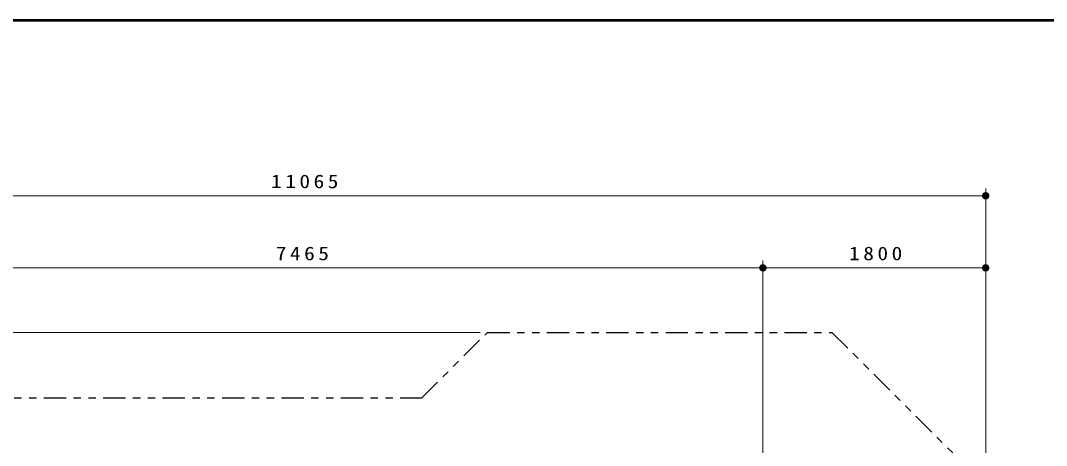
# Model space of a CAD drawing. Units: millimetres on the paper, scale 1:60. Extents: x -385 to 0, y -594 to 267.
# Drawn here: x -274.9 to -136.7, y 209.7 to 267 of the extents above; entities that cross this region are included whole.
import ezdxf

# ---------------------------------------------------------------- set-up
doc = ezdxf.new("R2010")
doc.units = ezdxf.units.MM
doc.linetypes.add('USER3', pattern=[8, 3, -1, 1, -1, 1, -1])
doc.layers.add('LY_1', color=7, linetype='Continuous', lineweight=25)
doc.styles.add('ＭＳ ゴシック', font='')
doc.styles.get('ＭＳ ゴシック').set_extended_font_data('MS Gothic')

# ---------------------------------------------------------------- blocks, each defined once
blk = doc.blocks.new('filled_dot')
at = {"color": 0, "linetype": 'Continuous', "lineweight": -2, "const_width": 1.25}
blk.add_lwpolyline([(-0.625, 0, 1), (0.625, 0, 1)], format="xyb", close=True, dxfattribs=at)

msp = doc.modelspace()

# ---------------------------------------------------------------- linework, layer by layer
at = {"layer": 'LY_1', "lineweight": 50}
msp.add_line((0, 267), (-385, 267), dxfattribs=at)
at = {"layer": 'LY_1', "lineweight": 13}
for p, q in [((-329.35, 243.364), (-144.933, 243.364)), ((-144.933, 205.25), (-144.933, 244.364)), ((-299.35, 233.648), (-174.933, 233.648)), ((-174.933, 190.767), (-174.933, 234.648)), ((-174.933, 190.767), (-174.933, 234.648)), ((-174.933, 233.648), (-144.933, 233.648)), ((-144.933, 205.25), (-144.933, 234.648)), ((-213.028, 224.953), (-349.998, 224.953)), ((-213.028, 224.953), (-339.541, 224.953))]:
    msp.add_line(p, q, dxfattribs=at)
at = {"layer": 'LY_1', "linetype": 'USER3'}
msp.add_lwpolyline([(-144.933, 204.25), (-144.933, 171.91), (-152.865, 163.978), (-152.865, 128.006), (-172.718, 108.153), (-213.021, 108.153), (-213.021, 94.787), (-239.885, 67.923), (-311.776, 67.923), (-329.35, 85.497), (-329.35, 198.535), (-311.776, 216.108), (-220.872, 216.108), (-212.028, 224.953), (-165.635, 224.953)], close=True, dxfattribs=at)

# ---------------------------------------------------------------- block references
at = {"layer": 'LY_1', "lineweight": 13, "xscale": 0.4, "yscale": 0.4, "rotation": 180}
for p in [(-144.933, 243.364), (-174.933, 233.648), (-144.933, 233.648)]:
    msp.add_blockref('filled_dot', p, dxfattribs=at)
at = {"layer": 'LY_1', "lineweight": 13, "xscale": 0.4, "yscale": 0.4}
msp.add_blockref('filled_dot', (-174.933, 233.648), dxfattribs=at)

# ---------------------------------------------------------------- texts
at = {"layer": 'LY_1', "char_height": 1.833, "attachment_point": 8, "style": 'ＭＳ ゴシック'}
for s, insert in [('\\T1.33;\\W1.15;11065', (-236.405, 244.364)), ('\\T1.33;\\W1.15;7465', (-236.725, 234.648)), ('\\T1.33;\\W1.15;1800', (-159.512, 234.648))]:
    msp.add_mtext(s, dxfattribs=dict(at, insert=insert))

doc.saveas('drawing.dxf')
